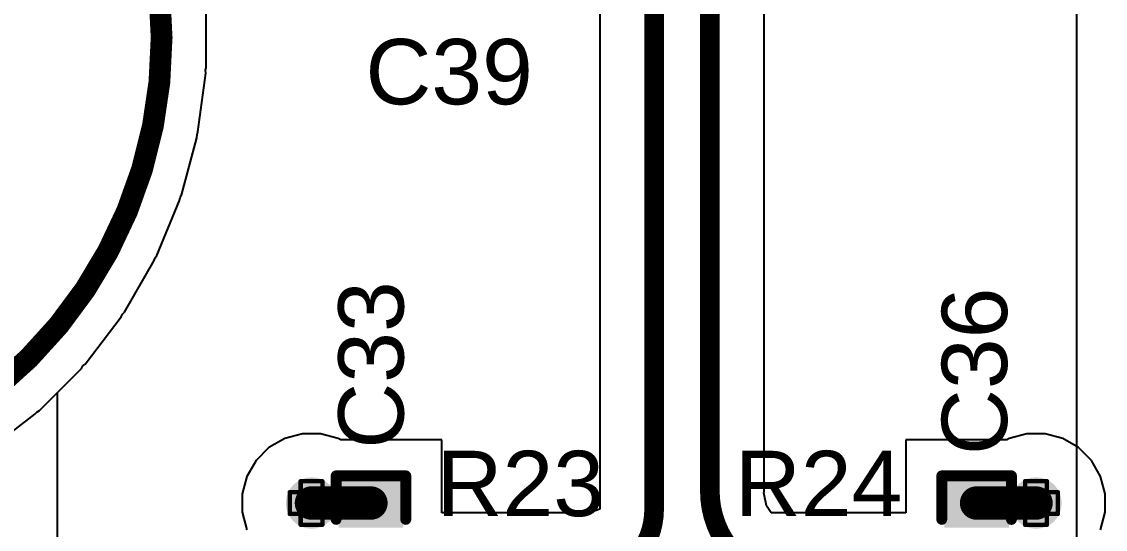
# Model space of a CAD drawing. Header units: inches. Extents: x -5 to 501, y -9 to 81.
# Drawn here: x 96.13 to 108.77, y 13.77 to 19.68 of the extents above; entities that cross this region are included whole.
import ezdxf

# ---------------------------------------------------------------- set-up
doc = ezdxf.new("R2010")
doc.units = ezdxf.units.IN
for name, color, linetype in [('Board Outline', 216, 'Continuous'), ('Bottom Layer', 5, 'Continuous'), ('Drill Drawing', 1, 'Continuous'), ('Ground', 16, 'Continuous'), ('Mechanical 4', 56, 'Continuous'), ('Multi-Layer', 9, 'Continuous'), ('Power', 76, 'Continuous'), ('Top Layer', 1, 'Continuous'), ('Top Overlay', 2, 'Continuous'), ('Top Paste', 8, 'Continuous'), ('Top Solder', 216, 'Continuous'), ('Via Holes', 16, 'Continuous')]:
    doc.layers.add(name, color=color, linetype=linetype)
doc.styles.add('Arial', font='', dxfattribs={"height": 0.2})
doc.styles.get('Arial').set_extended_font_data('Arial')

msp = doc.modelspace()

# ---------------------------------------------------------------- hatches: boundary and pattern name
at = {"layer": 'Bottom Layer'}
h = msp.add_hatch(color=5, dxfattribs=at)
edge = h.paths.add_edge_path()
edge.add_arc((99.51, 14.072), 0.3, 0, 360)
h = msp.add_hatch(color=5, dxfattribs=at)
edge = h.paths.add_edge_path()
edge.add_arc((107.961, 14.072), 0.3, 0, 360)
at = {"layer": 'Ground'}
h = msp.add_hatch(color=16, dxfattribs=at)
edge = h.paths.add_edge_path()
edge.add_arc((99.51, 14.072), 0.3, 0, 360)
h = msp.add_hatch(color=16, dxfattribs=at)
edge = h.paths.add_edge_path()
edge.add_arc((107.961, 14.072), 0.3, 0, 360)
at = {"layer": 'Power'}
h = msp.add_hatch(color=76, dxfattribs=at)
edge = h.paths.add_edge_path()
edge.add_arc((99.51, 14.072), 0.3, 0, 360)
h = msp.add_hatch(color=76, dxfattribs=at)
edge = h.paths.add_edge_path()
edge.add_arc((107.961, 14.072), 0.3, 0, 360)
at = {"layer": 'Top Layer'}
h = msp.add_hatch(color=1, dxfattribs=at)
edge = h.paths.add_edge_path()
edge.add_arc((99.51, 14.072), 0.3, 0, 360)
for points in [[(99.885, 14.3), (100.52, 14.3), (100.52, 13.843), (99.885, 13.843)], [(106.95, 14.3), (107.585, 14.3), (107.585, 13.843), (106.95, 13.843)]]:
    msp.add_hatch(color=1, dxfattribs=at).paths.add_polyline_path(points)
h = msp.add_hatch(color=1, dxfattribs=at)
edge = h.paths.add_edge_path()
edge.add_arc((107.961, 14.072), 0.3, 0, 360)
at = {"layer": 'Top Paste'}
for points in [[(99.885, 14.3), (100.52, 14.3), (100.52, 13.843), (99.885, 13.843)], [(106.95, 14.3), (107.585, 14.3), (107.585, 13.843), (106.95, 13.843)]]:
    msp.add_hatch(color=8, dxfattribs=at).paths.add_polyline_path(points)
at = {"layer": 'Top Solder'}
for points in [[(99.826, 14.36), (100.58, 14.36), (100.58, 13.783), (99.826, 13.783)], [(106.89, 14.36), (107.645, 14.36), (107.645, 13.783), (106.89, 13.783)]]:
    msp.add_hatch(color=216, dxfattribs=at).paths.add_polyline_path(points)
at = {"layer": 'Via Holes'}
h = msp.add_hatch(color=7, dxfattribs=at)
edge = h.paths.add_edge_path()
edge.add_arc((99.51, 14.072), 0.15, 0, 360)
h = msp.add_hatch(color=7, dxfattribs=at)
edge = h.paths.add_edge_path()
edge.add_arc((107.961, 14.072), 0.15, 0, 360)

# ---------------------------------------------------------------- linework, layer by layer
at = {"layer": 'Board Outline'}
for points in [[(97.761, 19.498, 0.254, 0.254, 1), (87.195, 19.498, 0.254, 0.254, 1)], [(97.698, 19.498, 0.127, 0.127, 1), (97.825, 19.498, 0.127, 0.127, 1)]]:
    msp.add_lwpolyline(points, format="xyseb", close=True, dxfattribs=at)
at = {"layer": 'Bottom Layer'}
for p, q in [((108.433, 22.987), (108.433, 0.518)), ((98.279, 19.152), (98.279, 19.845)), ((98.273, 19.119), (98.279, 19.152)), ((98.275, 19.085), (98.273, 19.119)), ((98.185, 18.398), (98.275, 19.085)), ((97.992, 17.663), (98.171, 18.331)), ((98.171, 18.331), (98.174, 18.366)), ((98.174, 18.366), (98.185, 18.398)), ((97.705, 16.959), (97.97, 17.598)), ((97.97, 17.598), (97.977, 17.632)), ((97.977, 17.632), (97.992, 17.663)), ((97.686, 16.93), (97.705, 16.959)), ((97.329, 16.298), (97.675, 16.898)), ((97.675, 16.898), (97.686, 16.93)), ((96.87, 15.692), (97.291, 16.242)), ((97.291, 16.242), (97.306, 16.272)), ((97.306, 16.272), (97.329, 16.298)), ((96.844, 15.67), (96.87, 15.692)), ((96.545, 15.362), (96.825, 15.641)), ((96.825, 15.641), (96.844, 15.67)), ((96.545, 0.518), (96.545, 15.362))]:
    msp.add_line(p, q, dxfattribs=at)
at = {"layer": 'Drill Drawing'}
for points in [[(99.383, 14.199, 0.0508, 0.0508, 0), (99.383, 14.326, 0.0508, 0.0508, 0)], [(99.383, 14.326, 0.0508, 0.0508, 0), (99.637, 14.326, 0.0508, 0.0508, 0)], [(99.637, 14.199, 0.0508, 0.0508, 0), (99.637, 14.326, 0.0508, 0.0508, 0)], [(107.834, 14.199, 0.0508, 0.0508, 0), (107.834, 14.326, 0.0508, 0.0508, 0)], [(107.834, 14.326, 0.0508, 0.0508, 0), (108.088, 14.326, 0.0508, 0.0508, 0)], [(108.088, 14.199, 0.0508, 0.0508, 0), (108.088, 14.326, 0.0508, 0.0508, 0)], [(99.256, 13.945, 0.0508, 0.0508, 0), (99.256, 14.199, 0.0508, 0.0508, 0)], [(99.256, 14.199, 0.0508, 0.0508, 0), (99.383, 14.199, 0.0508, 0.0508, 0)], [(99.637, 14.199, 0.0508, 0.0508, 0), (99.764, 14.199, 0.0508, 0.0508, 0)], [(99.764, 13.945, 0.0508, 0.0508, 0), (99.764, 14.199, 0.0508, 0.0508, 0)], [(107.707, 13.945, 0.0508, 0.0508, 0), (107.707, 14.199, 0.0508, 0.0508, 0)], [(107.707, 14.199, 0.0508, 0.0508, 0), (107.834, 14.199, 0.0508, 0.0508, 0)], [(108.088, 14.199, 0.0508, 0.0508, 0), (108.215, 14.199, 0.0508, 0.0508, 0)], [(108.215, 13.945, 0.0508, 0.0508, 0), (108.215, 14.199, 0.0508, 0.0508, 0)], [(99.256, 13.945, 0.0508, 0.0508, 0), (99.383, 13.945, 0.0508, 0.0508, 0)], [(99.383, 13.818, 0.0508, 0.0508, 0), (99.383, 13.945, 0.0508, 0.0508, 0)], [(99.637, 13.945, 0.0508, 0.0508, 0), (99.764, 13.945, 0.0508, 0.0508, 0)], [(99.637, 13.818, 0.0508, 0.0508, 0), (99.637, 13.945, 0.0508, 0.0508, 0)], [(107.707, 13.945, 0.0508, 0.0508, 0), (107.834, 13.945, 0.0508, 0.0508, 0)], [(107.834, 13.818, 0.0508, 0.0508, 0), (107.834, 13.945, 0.0508, 0.0508, 0)], [(108.088, 13.945, 0.0508, 0.0508, 0), (108.215, 13.945, 0.0508, 0.0508, 0)], [(108.088, 13.818, 0.0508, 0.0508, 0), (108.088, 13.945, 0.0508, 0.0508, 0)], [(99.383, 13.818, 0.0508, 0.0508, 0), (99.637, 13.818, 0.0508, 0.0508, 0)], [(107.834, 13.818, 0.0508, 0.0508, 0), (108.088, 13.818, 0.0508, 0.0508, 0)]]:
    msp.add_lwpolyline(points, format="xyseb", dxfattribs=at)
for points in [[(99.37, 14.326, 0.0254, 0.0254, 1), (99.395, 14.326, 0.0254, 0.0254, 1)], [(99.37, 14.326, 0.0254, 0.0254, 1), (99.395, 14.326, 0.0254, 0.0254, 1)], [(99.624, 14.326, 0.0254, 0.0254, 1), (99.649, 14.326, 0.0254, 0.0254, 1)], [(99.624, 14.326, 0.0254, 0.0254, 1), (99.649, 14.326, 0.0254, 0.0254, 1)], [(107.821, 14.326, 0.0254, 0.0254, 1), (107.847, 14.326, 0.0254, 0.0254, 1)], [(107.821, 14.326, 0.0254, 0.0254, 1), (107.847, 14.326, 0.0254, 0.0254, 1)], [(108.075, 14.326, 0.0254, 0.0254, 1), (108.101, 14.326, 0.0254, 0.0254, 1)], [(108.075, 14.326, 0.0254, 0.0254, 1), (108.101, 14.326, 0.0254, 0.0254, 1)], [(99.243, 14.199, 0.0254, 0.0254, 1), (99.268, 14.199, 0.0254, 0.0254, 1)], [(99.243, 14.199, 0.0254, 0.0254, 1), (99.268, 14.199, 0.0254, 0.0254, 1)], [(99.37, 14.199, 0.0254, 0.0254, 1), (99.395, 14.199, 0.0254, 0.0254, 1)], [(99.37, 14.199, 0.0254, 0.0254, 1), (99.395, 14.199, 0.0254, 0.0254, 1)], [(99.624, 14.199, 0.0254, 0.0254, 1), (99.649, 14.199, 0.0254, 0.0254, 1)], [(99.624, 14.199, 0.0254, 0.0254, 1), (99.649, 14.199, 0.0254, 0.0254, 1)], [(99.751, 14.199, 0.0254, 0.0254, 1), (99.776, 14.199, 0.0254, 0.0254, 1)], [(99.751, 14.199, 0.0254, 0.0254, 1), (99.776, 14.199, 0.0254, 0.0254, 1)], [(107.694, 14.199, 0.0254, 0.0254, 1), (107.72, 14.199, 0.0254, 0.0254, 1)], [(107.694, 14.199, 0.0254, 0.0254, 1), (107.72, 14.199, 0.0254, 0.0254, 1)], [(107.821, 14.199, 0.0254, 0.0254, 1), (107.847, 14.199, 0.0254, 0.0254, 1)], [(107.821, 14.199, 0.0254, 0.0254, 1), (107.847, 14.199, 0.0254, 0.0254, 1)], [(108.075, 14.199, 0.0254, 0.0254, 1), (108.101, 14.199, 0.0254, 0.0254, 1)], [(108.075, 14.199, 0.0254, 0.0254, 1), (108.101, 14.199, 0.0254, 0.0254, 1)], [(108.202, 14.199, 0.0254, 0.0254, 1), (108.228, 14.199, 0.0254, 0.0254, 1)], [(108.202, 14.199, 0.0254, 0.0254, 1), (108.228, 14.199, 0.0254, 0.0254, 1)], [(99.243, 13.945, 0.0254, 0.0254, 1), (99.268, 13.945, 0.0254, 0.0254, 1)], [(99.243, 13.945, 0.0254, 0.0254, 1), (99.268, 13.945, 0.0254, 0.0254, 1)], [(99.37, 13.945, 0.0254, 0.0254, 1), (99.395, 13.945, 0.0254, 0.0254, 1)], [(99.37, 13.945, 0.0254, 0.0254, 1), (99.395, 13.945, 0.0254, 0.0254, 1)], [(99.624, 13.945, 0.0254, 0.0254, 1), (99.649, 13.945, 0.0254, 0.0254, 1)], [(99.624, 13.945, 0.0254, 0.0254, 1), (99.649, 13.945, 0.0254, 0.0254, 1)], [(99.751, 13.945, 0.0254, 0.0254, 1), (99.776, 13.945, 0.0254, 0.0254, 1)], [(99.751, 13.945, 0.0254, 0.0254, 1), (99.776, 13.945, 0.0254, 0.0254, 1)], [(107.694, 13.945, 0.0254, 0.0254, 1), (107.72, 13.945, 0.0254, 0.0254, 1)], [(107.694, 13.945, 0.0254, 0.0254, 1), (107.72, 13.945, 0.0254, 0.0254, 1)], [(107.821, 13.945, 0.0254, 0.0254, 1), (107.847, 13.945, 0.0254, 0.0254, 1)], [(107.821, 13.945, 0.0254, 0.0254, 1), (107.847, 13.945, 0.0254, 0.0254, 1)], [(108.075, 13.945, 0.0254, 0.0254, 1), (108.101, 13.945, 0.0254, 0.0254, 1)], [(108.075, 13.945, 0.0254, 0.0254, 1), (108.101, 13.945, 0.0254, 0.0254, 1)], [(108.202, 13.945, 0.0254, 0.0254, 1), (108.228, 13.945, 0.0254, 0.0254, 1)], [(108.202, 13.945, 0.0254, 0.0254, 1), (108.228, 13.945, 0.0254, 0.0254, 1)], [(99.37, 13.818, 0.0254, 0.0254, 1), (99.395, 13.818, 0.0254, 0.0254, 1)], [(99.37, 13.818, 0.0254, 0.0254, 1), (99.395, 13.818, 0.0254, 0.0254, 1)], [(99.624, 13.818, 0.0254, 0.0254, 1), (99.649, 13.818, 0.0254, 0.0254, 1)], [(99.624, 13.818, 0.0254, 0.0254, 1), (99.649, 13.818, 0.0254, 0.0254, 1)], [(107.821, 13.818, 0.0254, 0.0254, 1), (107.847, 13.818, 0.0254, 0.0254, 1)], [(107.821, 13.818, 0.0254, 0.0254, 1), (107.847, 13.818, 0.0254, 0.0254, 1)], [(108.075, 13.818, 0.0254, 0.0254, 1), (108.101, 13.818, 0.0254, 0.0254, 1)], [(108.075, 13.818, 0.0254, 0.0254, 1), (108.101, 13.818, 0.0254, 0.0254, 1)]]:
    msp.add_lwpolyline(points, format="xyseb", close=True, dxfattribs=at)
at = {"layer": 'Ground'}
for p, q in [((108.433, 22.987), (108.433, 0.518)), ((98.279, 19.152), (98.279, 19.845)), ((98.273, 19.119), (98.279, 19.152)), ((98.275, 19.085), (98.273, 19.119)), ((98.185, 18.398), (98.275, 19.085)), ((97.992, 17.663), (98.171, 18.331)), ((98.171, 18.331), (98.174, 18.366)), ((98.174, 18.366), (98.185, 18.398)), ((97.705, 16.959), (97.97, 17.598)), ((97.97, 17.598), (97.977, 17.632)), ((97.977, 17.632), (97.992, 17.663)), ((97.686, 16.93), (97.705, 16.959)), ((97.329, 16.298), (97.675, 16.898)), ((97.675, 16.898), (97.686, 16.93)), ((96.87, 15.692), (97.291, 16.242)), ((97.291, 16.242), (97.306, 16.272)), ((97.306, 16.272), (97.329, 16.298)), ((96.844, 15.67), (96.87, 15.692)), ((96.545, 15.362), (96.825, 15.641)), ((96.825, 15.641), (96.844, 15.67)), ((96.545, 0.518), (96.545, 15.362))]:
    msp.add_line(p, q, dxfattribs=at)
at = {"layer": 'Mechanical 4'}
for points in [[(97.761, 19.498, 0.0127, 0.0127, 1), (87.195, 19.498, 0.0127, 0.0127, 1)], [(97.758, 19.498, 0.00635, 0.00635, 1), (97.765, 19.498, 0.00635, 0.00635, 1)]]:
    msp.add_lwpolyline(points, format="xyseb", close=True, dxfattribs=at)
at = {"layer": 'Multi-Layer'}
for p, q in [((97.761, 19.498), (97.761, 19.845)), ((97.761, 19.152), (97.761, 19.498)), ((97.671, 18.466), (97.761, 19.152)), ((97.492, 17.797), (97.671, 18.466)), ((97.227, 17.157), (97.492, 17.797)), ((96.88, 16.557), (97.227, 17.157)), ((96.459, 16.008), (96.88, 16.557)), ((95.969, 15.518), (96.459, 16.008))]:
    msp.add_line(p, q, dxfattribs=at)
at = {"layer": 'Power'}
for p, q in [((108.433, 22.987), (108.433, 0.518)), ((98.279, 19.152), (98.279, 19.845)), ((98.273, 19.119), (98.279, 19.152)), ((98.275, 19.085), (98.273, 19.119)), ((98.185, 18.398), (98.275, 19.085)), ((97.992, 17.663), (98.171, 18.331)), ((98.171, 18.331), (98.174, 18.366)), ((98.174, 18.366), (98.185, 18.398)), ((97.705, 16.959), (97.97, 17.598)), ((97.97, 17.598), (97.977, 17.632)), ((97.977, 17.632), (97.992, 17.663)), ((97.686, 16.93), (97.705, 16.959)), ((97.329, 16.298), (97.675, 16.898)), ((97.675, 16.898), (97.686, 16.93)), ((96.87, 15.692), (97.291, 16.242)), ((97.291, 16.242), (97.306, 16.272)), ((97.306, 16.272), (97.329, 16.298)), ((96.844, 15.67), (96.87, 15.692)), ((96.545, 15.362), (96.825, 15.641)), ((96.825, 15.641), (96.844, 15.67)), ((96.545, 0.518), (96.545, 15.362))]:
    msp.add_line(p, q, dxfattribs=at)
at = {"layer": 'Top Layer'}
for p, q in [((102.872, 20.783), (102.872, 13.999)), ((104.791, 14.211), (104.791, 20.409)), ((98.279, 19.152), (98.279, 19.845)), ((98.273, 19.119), (98.279, 19.152)), ((98.275, 19.085), (98.273, 19.119)), ((98.185, 18.398), (98.275, 19.085)), ((97.992, 17.663), (98.171, 18.331)), ((98.171, 18.331), (98.174, 18.366)), ((98.174, 18.366), (98.185, 18.398)), ((97.705, 16.959), (97.97, 17.598)), ((97.97, 17.598), (97.977, 17.632)), ((97.977, 17.632), (97.992, 17.663)), ((97.686, 16.93), (97.705, 16.959)), ((97.329, 16.298), (97.675, 16.898)), ((97.675, 16.898), (97.686, 16.93)), ((96.87, 15.692), (97.291, 16.242)), ((97.291, 16.242), (97.306, 16.272)), ((97.306, 16.272), (97.329, 16.298)), ((96.844, 15.67), (96.87, 15.692)), ((96.335, 15.152), (96.825, 15.641)), ((96.825, 15.641), (96.844, 15.67)), ((95.735, 14.685), (96.284, 15.107)), ((96.284, 15.107), (96.307, 15.133)), ((96.307, 15.133), (96.335, 15.152)), ((99.198, 14.825), (99.013, 14.718)), ((99.403, 14.88), (99.198, 14.825)), ((99.616, 14.88), (99.403, 14.88)), ((99.821, 14.825), (99.616, 14.88)), ((99.85, 14.808), (99.821, 14.825)), ((101.028, 14.808), (99.85, 14.808)), ((101.028, 13.957), (101.028, 14.808)), ((107.621, 14.808), (106.442, 14.808)), ((106.442, 14.808), (106.442, 13.957)), ((107.649, 14.825), (107.621, 14.808)), ((107.855, 14.88), (107.649, 14.825)), ((108.067, 14.88), (107.855, 14.88)), ((108.273, 14.825), (108.067, 14.88)), ((108.457, 14.718), (108.273, 14.825)), ((99.013, 14.718), (98.863, 14.568)), ((108.608, 14.568), (108.457, 14.718)), ((98.863, 14.568), (98.757, 14.383)), ((108.714, 14.383), (108.608, 14.568)), ((98.757, 14.383), (98.702, 14.178)), ((108.769, 14.178), (108.714, 14.383)), ((98.702, 14.178), (98.702, 13.965)), ((104.787, 14.191), (104.791, 14.211)), ((104.817, 14.038), (104.787, 14.191)), ((108.769, 13.965), (108.769, 14.178)), ((104.871, 13.957), (104.817, 14.038)), ((98.702, 13.965), (98.757, 13.76)), ((102.754, 13.957), (101.028, 13.957)), ((102.872, 13.999), (102.754, 13.957)), ((106.442, 13.957), (104.871, 13.957)), ((108.714, 13.76), (108.769, 13.965))]:
    msp.add_line(p, q, dxfattribs=at)
for points in [[(103.506, 13.999, 0.229, 0.229, 0), (103.506, 24.155, 0.229, 0.229, 0)], [(104.156, 14.211, 0.229, 0.229, 0), (104.156, 24.155, 0.229, 0.229, 0)], [(105.236, 13.132, 0.229, 0.229, -0.414214), (104.156, 14.211, 0.229, 0.229, 0)], [(99.51, 14.072, 0.389, 0.389, 0), (100.203, 14.072, 0.389, 0.389, 0)], [(107.268, 14.072, 0.389, 0.389, 0), (107.961, 14.072, 0.389, 0.389, 0)], [(103.506, 13.999, 0.229, 0.229, -0.414214), (102.639, 13.132, 0.229, 0.229, 0)]]:
    msp.add_lwpolyline(points, format="xyseb", dxfattribs=at)
for points in [[(104.099, 14.211, 0.114, 0.114, 1), (104.213, 14.211, 0.114, 0.114, 1)], [(104.099, 14.211, 0.114, 0.114, 1), (104.213, 14.211, 0.114, 0.114, 1)], [(99.412, 14.072, 0.195, 0.195, 1), (99.607, 14.072, 0.195, 0.195, 1)], [(100.106, 14.072, 0.195, 0.195, 1), (100.3, 14.072, 0.195, 0.195, 1)], [(107.17, 14.072, 0.195, 0.195, 1), (107.365, 14.072, 0.195, 0.195, 1)], [(107.864, 14.072, 0.195, 0.195, 1), (108.058, 14.072, 0.195, 0.195, 1)], [(103.449, 13.999, 0.114, 0.114, 1), (103.563, 13.999, 0.114, 0.114, 1)], [(103.449, 13.999, 0.114, 0.114, 1), (103.563, 13.999, 0.114, 0.114, 1)]]:
    msp.add_lwpolyline(points, format="xyseb", close=True, dxfattribs=at)
at = {"layer": 'Top Overlay'}
for points in [[(99.797, 14.389, 0.127, 0.127, 0), (100.609, 14.389, 0.127, 0.127, 0)], [(99.797, 13.881, 0.127, 0.127, 0), (99.797, 14.389, 0.127, 0.127, 0)], [(100.609, 13.881, 0.127, 0.127, 0), (100.609, 14.389, 0.127, 0.127, 0)], [(106.861, 14.389, 0.127, 0.127, 0), (107.674, 14.389, 0.127, 0.127, 0)], [(106.861, 13.881, 0.127, 0.127, 0), (106.861, 14.389, 0.127, 0.127, 0)], [(107.674, 13.881, 0.127, 0.127, 0), (107.674, 14.389, 0.127, 0.127, 0)]]:
    msp.add_lwpolyline(points, format="xyseb", dxfattribs=at)
for points in [[(99.765, 14.389, 0.0635, 0.0635, 1), (99.828, 14.389, 0.0635, 0.0635, 1)], [(99.765, 14.389, 0.0635, 0.0635, 1), (99.828, 14.389, 0.0635, 0.0635, 1)], [(100.578, 14.389, 0.0635, 0.0635, 1), (100.641, 14.389, 0.0635, 0.0635, 1)], [(100.578, 14.389, 0.0635, 0.0635, 1), (100.641, 14.389, 0.0635, 0.0635, 1)], [(106.83, 14.389, 0.0635, 0.0635, 1), (106.893, 14.389, 0.0635, 0.0635, 1)], [(106.83, 14.389, 0.0635, 0.0635, 1), (106.893, 14.389, 0.0635, 0.0635, 1)], [(107.642, 14.389, 0.0635, 0.0635, 1), (107.706, 14.389, 0.0635, 0.0635, 1)], [(107.642, 14.389, 0.0635, 0.0635, 1), (107.706, 14.389, 0.0635, 0.0635, 1)], [(99.765, 13.881, 0.0635, 0.0635, 1), (99.828, 13.881, 0.0635, 0.0635, 1)], [(100.578, 13.881, 0.0635, 0.0635, 1), (100.641, 13.881, 0.0635, 0.0635, 1)], [(106.83, 13.881, 0.0635, 0.0635, 1), (106.893, 13.881, 0.0635, 0.0635, 1)], [(107.642, 13.881, 0.0635, 0.0635, 1), (107.706, 13.881, 0.0635, 0.0635, 1)]]:
    msp.add_lwpolyline(points, format="xyseb", close=True, dxfattribs=at)

# ---------------------------------------------------------------- texts
at = {"layer": 'Top Overlay', "style": 'Arial'}
for s, p in [('C39', (100.139, 18.72)), ('R23', (100.969, 13.919)), ('R24', (104.449, 13.919))]:
    msp.add_text(s, height=0.762, dxfattribs=at).set_placement(p)
for s, p in [('C33', (100.584, 14.705)), ('C36', (107.623, 14.631))]:
    msp.add_text(s, height=0.762, rotation=90, dxfattribs=at).set_placement(p)

doc.saveas('drawing.dxf')
